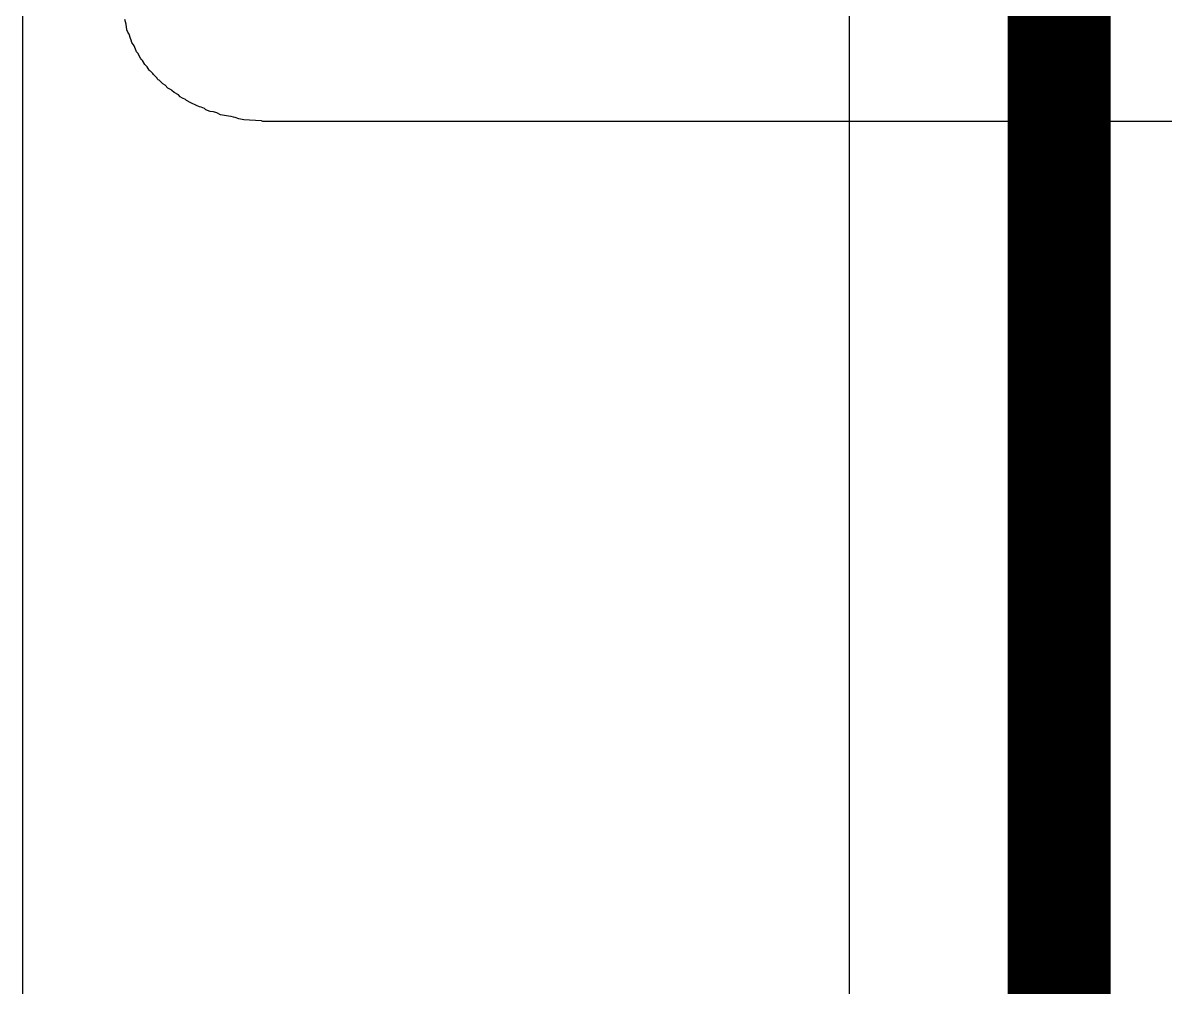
# Model space of a CAD drawing. Header units: inches. Extents: x 0 to 5379, y 0 to 5429.
# Drawn here: x 120.667 to 123.484, y 171.191 to 173.57 of the extents above; entities that cross this region are included whole.
import ezdxf

# ---------------------------------------------------------------- set-up
doc = ezdxf.new("R2010")
doc.units = ezdxf.units.IN
doc.layers.add('SIG 01', color=90, linetype='Continuous')
doc.layers.add('Top Overlay', color=2, linetype='Continuous')

msp = doc.modelspace()

# ---------------------------------------------------------------- linework, layer by layer
at = {"layer": 'SIG 01'}
for p, q in [((120.6669, 141.3973), (120.6669, 182.0181)), ((122.7051, 180.2673), (122.7051, 136.4163))]:
    msp.add_line(p, q, dxfattribs=at)
msp.add_lwpolyline([(123.223, 125.7478, 0.254, 0.254, 0), (123.223, 180.4819, 0.254, 0.254, 0)], format="xyseb", dxfattribs=at)
at = {"layer": 'Top Overlay'}
for p, q in [((120.9214, 173.5659), (120.9186, 173.5777)), ((120.9237, 173.5523), (120.9214, 173.5659)), ((120.926, 173.5467), (120.9237, 173.5523)), ((120.9288, 173.5416), (120.926, 173.5467)), ((120.9327, 173.5309), (120.9288, 173.5416)), ((120.9338, 173.5264), (120.9327, 173.5309)), ((120.9361, 173.5208), (120.9338, 173.5264)), ((120.9417, 173.5129), (120.9361, 173.5208)), ((120.9429, 173.5084), (120.9417, 173.5129)), ((120.9462, 173.5005), (120.9429, 173.5084)), ((120.9474, 173.4982), (120.9462, 173.5005)), ((120.9507, 173.4949), (120.9474, 173.4982)), ((120.9575, 173.4825), (120.9507, 173.4949)), ((120.9586, 173.4802), (120.9575, 173.4825)), ((120.962, 173.4768), (120.9586, 173.4802)), ((120.9676, 173.4667), (120.962, 173.4768)), ((120.9733, 173.4611), (120.9676, 173.4667)), ((120.9789, 173.4532), (120.9733, 173.4611)), ((120.98, 173.4509), (120.9789, 173.4532)), ((120.9817, 173.4504), (120.98, 173.4509)), ((120.9879, 173.4442), (120.9817, 173.4504)), ((120.9891, 173.4419), (120.9879, 173.4442)), ((120.9981, 173.4329), (120.9891, 173.4419)), ((120.9992, 173.4306), (120.9981, 173.4329)), ((121.0009, 173.4289), (120.9992, 173.4306)), ((121.0031, 173.4278), (121.0009, 173.4289)), ((121.0122, 173.4188), (121.0031, 173.4278)), ((121.0178, 173.4154), (121.0122, 173.4188)), ((121.0246, 173.4087), (121.0178, 173.4154)), ((121.0324, 173.4042), (121.0246, 173.4087)), ((121.0341, 173.4025), (121.0324, 173.4042)), ((121.0403, 173.3974), (121.0341, 173.4025)), ((121.0505, 173.3918), (121.0403, 173.3974)), ((121.055, 173.3873), (121.0505, 173.3918)), ((121.0606, 173.3839), (121.055, 173.3873)), ((121.0685, 173.3805), (121.0606, 173.3839)), ((121.0708, 173.3782), (121.0685, 173.3805)), ((121.0809, 173.3726), (121.0708, 173.3782)), ((121.095, 173.3653), (121.0809, 173.3726)), ((121.1023, 173.3625), (121.095, 173.3653)), ((121.1068, 173.3613), (121.1023, 173.3625)), ((121.1147, 173.358), (121.1068, 173.3613)), ((121.117, 173.3568), (121.1147, 173.358)), ((121.1186, 173.3551), (121.117, 173.3568)), ((121.1293, 173.3512), (121.1186, 173.3551)), ((121.1372, 173.3501), (121.1293, 173.3512)), ((121.1451, 173.3478), (121.1372, 173.3501)), ((121.1547, 173.3427), (121.1451, 173.3478)), ((121.1592, 173.3416), (121.1547, 173.3427)), ((121.1739, 173.3394), (121.1592, 173.3416)), ((121.1806, 173.3382), (121.1739, 173.3394)), ((121.1863, 173.3371), (121.1806, 173.3382)), ((121.1908, 173.336), (121.1863, 173.3371)), ((121.1998, 173.3326), (121.1908, 173.336)), ((121.2122, 173.3303), (121.1998, 173.3326)), ((121.2257, 173.3292), (121.2122, 173.3303)), ((121.2556, 173.3275), (121.2257, 173.3292)), ((121.2589, 173.3264), (121.2556, 173.3275)), ((129.4151, 173.3253), (121.2589, 173.3264))]:
    msp.add_line(p, q, dxfattribs=at)

doc.saveas('drawing.dxf')
